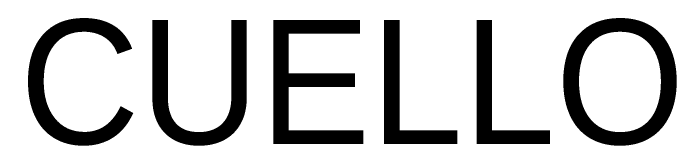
# Model space of a CAD drawing. Extents: x 50 to 2594, y 47 to 2136.
# Drawn here: x 2540.3 to 2593.7, y 1485.4 to 1496 of the extents above; entities that cross this region are included whole.
import ezdxf

# ---------------------------------------------------------------- set-up
doc = ezdxf.new("R2010")
doc.units = 0

# ---------------------------------------------------------------- blocks, each defined once
blk = doc.blocks.new('837.CUELLO_XS')
at = {"layer": '1'}
blk.add_text('Piece Name: 837.CUELLO', height=10, dxfattribs=at).set_placement((2434.5, 1485.5))
blk = doc.blocks.new('837.CUELLO_S')
at = {"layer": '1'}
blk.add_text('Piece Name: 837.CUELLO', height=10, dxfattribs=at).set_placement((2434.5, 1485.5))
blk = doc.blocks.new('837.CUELLO_M')
at = {"layer": '1'}
blk.add_text('Piece Name: 837.CUELLO', height=10, dxfattribs=at).set_placement((2434.5, 1485.5))
blk = doc.blocks.new('837.CUELLO_L')
at = {"layer": '1'}
blk.add_text('Piece Name: 837.CUELLO', height=10, dxfattribs=at).set_placement((2434.5, 1485.5))
blk = doc.blocks.new('837.CUELLO_XL')
at = {"layer": '1'}
blk.add_text('Piece Name: 837.CUELLO', height=10, dxfattribs=at).set_placement((2434.5, 1485.5))

msp = doc.modelspace()

# ---------------------------------------------------------------- block references
at = {"layer": '1'}
for name in ['837.CUELLO_XS', '837.CUELLO_S', '837.CUELLO_M', '837.CUELLO_L', '837.CUELLO_XL']:
    msp.add_blockref(name, (0, 0), dxfattribs=at)

doc.saveas('drawing.dxf')
